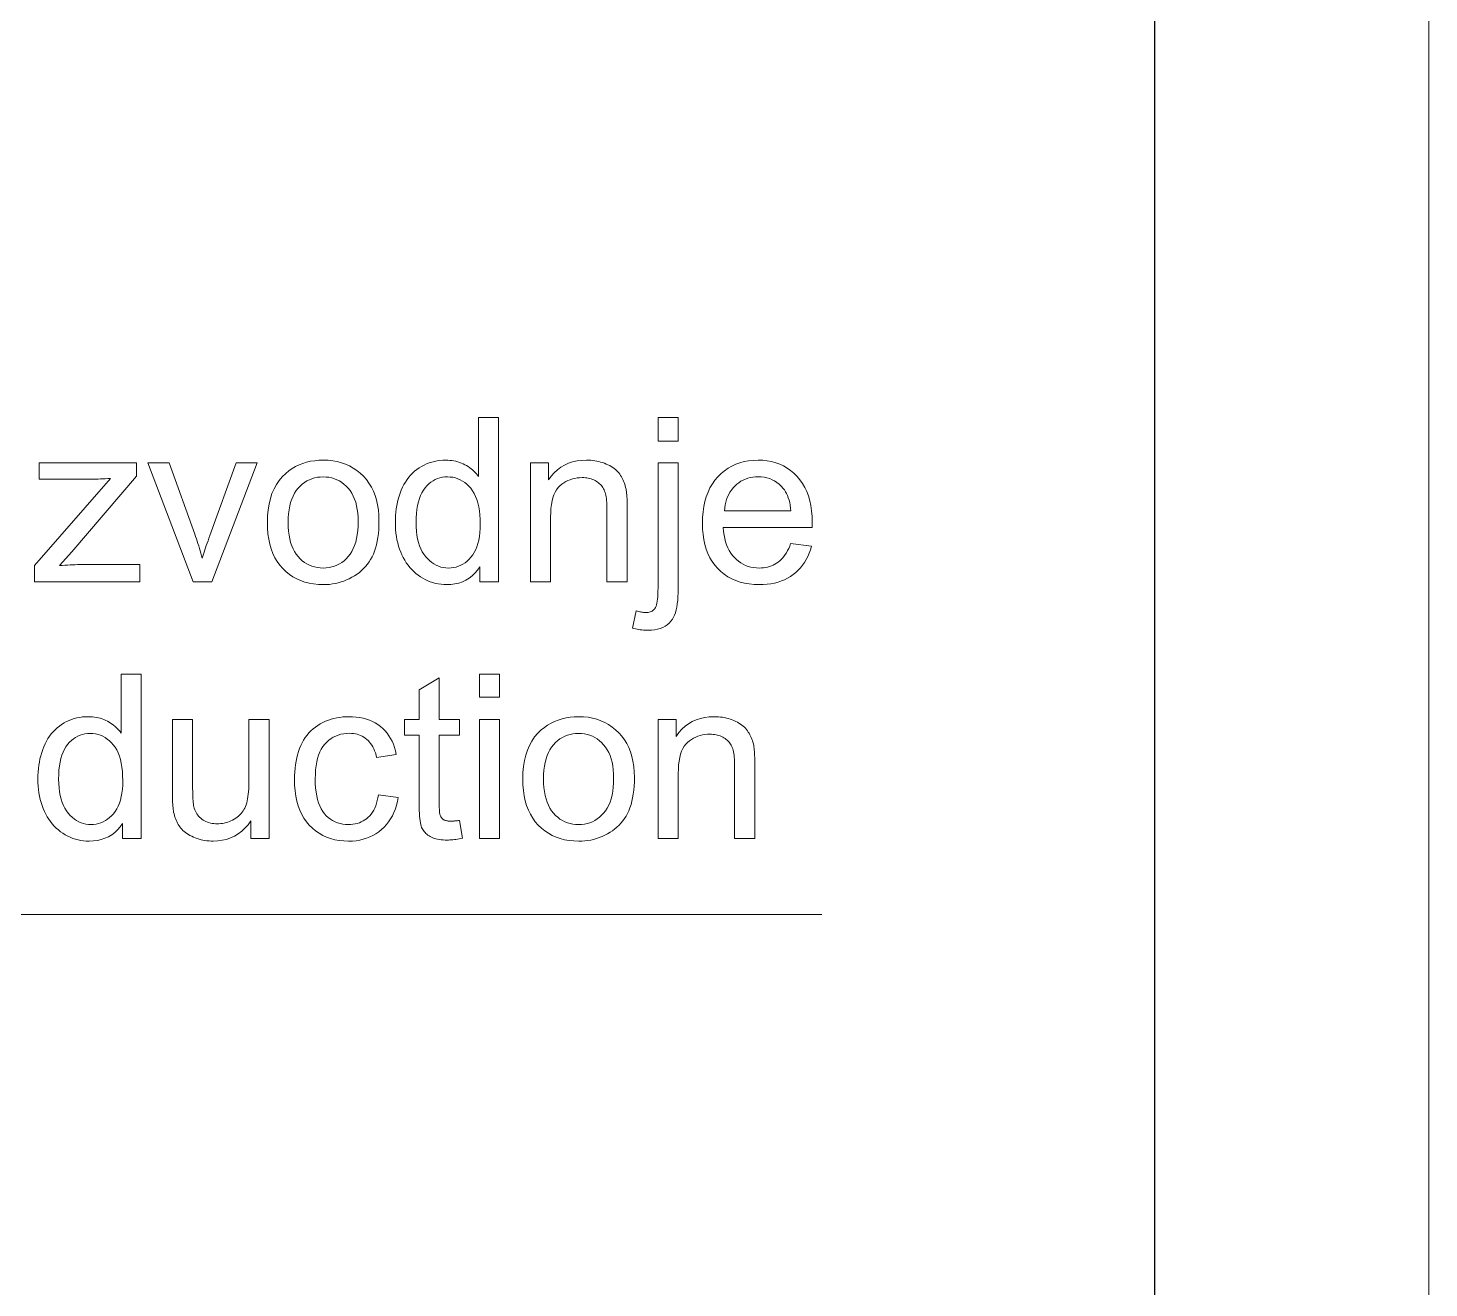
# Model space of a CAD drawing. Extents: x 0 to 297, y 0 to 420.
# Drawn here: x 271.44 to 297, y 98.59 to 121.58 of the extents above; entities that cross this region are included whole.
import ezdxf

# ---------------------------------------------------------------- set-up
doc = ezdxf.new("R2010")
doc.units = 0

msp = doc.modelspace()

# ---------------------------------------------------------------- linework, layer by layer
at = {"color": 7, "lineweight": 13}
msp.add_line((297, 0), (297, 420), dxfattribs=at)
at = {"color": 7, "lineweight": 30}
msp.add_line((292, 5), (292, 415), dxfattribs=at)
at = {"color": 7, "lineweight": 13}
msp.add_lwpolyline([(219.357, 144.521), (244.283, 105.405), (285.92, 105.405)], dxfattribs=at)
for points in [[(279.683, 111.475), (279.683, 111.749), (279.64, 111.688), (279.592, 111.633), (279.541, 111.584), (279.486, 111.542), (279.428, 111.507), (279.365, 111.478), (279.298, 111.455), (279.228, 111.439), (279.153, 111.429), (279.075, 111.426), (279.024, 111.427), (278.973, 111.432), (278.923, 111.439), (278.874, 111.449), (278.826, 111.462), (278.778, 111.478), (278.732, 111.496), (278.686, 111.518), (278.641, 111.542), (278.597, 111.569), (278.555, 111.599), (278.514, 111.631), (278.475, 111.665), (278.439, 111.702), (278.404, 111.741), (278.371, 111.782), (278.34, 111.825), (278.311, 111.871), (278.285, 111.919), (278.26, 111.969), (278.237, 112.021), (278.217, 112.075), (278.199, 112.13), (278.183, 112.187), (278.17, 112.245), (278.159, 112.305), (278.151, 112.366), (278.145, 112.429), (278.141, 112.494), (278.14, 112.56), (278.141, 112.624), (278.144, 112.687), (278.15, 112.749), (278.157, 112.81), (278.167, 112.87), (278.179, 112.928), (278.193, 112.986), (278.209, 113.042), (278.228, 113.096), (278.248, 113.15), (278.271, 113.202), (278.296, 113.251), (278.323, 113.298), (278.353, 113.342), (278.384, 113.384), (278.418, 113.424), (278.453, 113.46), (278.491, 113.495), (278.531, 113.527), (278.574, 113.556), (278.618, 113.583), (278.663, 113.607), (278.709, 113.628), (278.755, 113.647), (278.803, 113.662), (278.853, 113.675), (278.903, 113.685), (278.954, 113.692), (279.006, 113.696), (279.059, 113.697), (279.098, 113.697), (279.136, 113.694), (279.173, 113.69), (279.209, 113.684), (279.244, 113.677), (279.279, 113.668), (279.313, 113.657), (279.346, 113.644), (279.378, 113.63), (279.409, 113.615), (279.439, 113.598), (279.468, 113.579), (279.496, 113.56), (279.522, 113.54), (279.548, 113.519), (279.572, 113.497), (279.595, 113.474), (279.618, 113.45), (279.639, 113.425), (279.658, 113.399), (279.658, 114.475), (280.025, 114.475), (280.025, 111.475)], [(282.933, 114.047), (282.933, 114.475), (283.301, 114.475), (283.301, 114.047)], [(271.557, 111.475), (271.557, 111.774), (272.94, 113.362), (272.894, 113.36), (272.848, 113.357), (272.804, 113.356), (272.761, 113.354), (272.719, 113.353), (272.678, 113.352), (272.638, 113.351), (272.599, 113.35), (272.561, 113.35), (272.525, 113.35), (271.639, 113.35), (271.639, 113.648), (273.415, 113.648), (273.415, 113.405), (272.238, 112.026), (272.011, 111.774), (272.06, 111.777), (272.109, 111.781), (272.157, 111.783), (272.204, 111.786), (272.251, 111.788), (272.297, 111.789), (272.343, 111.791), (272.388, 111.792), (272.432, 111.792), (272.476, 111.792), (273.48, 111.792), (273.48, 111.475)], [(274.45, 111.475), (273.624, 113.648), (274.012, 113.648), (274.479, 112.347), (274.494, 112.305), (274.509, 112.262), (274.523, 112.219), (274.538, 112.176), (274.552, 112.132), (274.565, 112.088), (274.579, 112.044), (274.592, 111.999), (274.605, 111.954), (274.618, 111.909), (274.628, 111.944), (274.639, 111.98), (274.651, 112.018), (274.664, 112.058), (274.677, 112.098), (274.691, 112.14), (274.706, 112.184), (274.722, 112.228), (274.738, 112.275), (274.755, 112.322), (275.238, 113.648), (275.617, 113.648), (274.794, 111.475)], [(275.805, 112.562), (275.808, 112.679), (275.818, 112.791), (275.835, 112.896), (275.859, 112.995), (275.889, 113.087), (275.926, 113.173), (275.969, 113.253), (276.02, 113.327), (276.077, 113.395), (276.141, 113.456), (276.198, 113.502), (276.258, 113.543), (276.32, 113.579), (276.385, 113.611), (276.452, 113.637), (276.521, 113.659), (276.593, 113.676), (276.668, 113.688), (276.745, 113.695), (276.824, 113.697), (276.912, 113.695), (276.997, 113.686), (277.078, 113.671), (277.156, 113.65), (277.231, 113.624), (277.303, 113.592), (277.371, 113.554), (277.436, 113.51), (277.498, 113.46), (277.557, 113.404), (277.611, 113.343), (277.659, 113.277), (277.702, 113.207), (277.739, 113.133), (277.77, 113.054), (277.796, 112.971), (277.816, 112.883), (277.83, 112.791), (277.838, 112.694), (277.841, 112.592), (277.84, 112.51), (277.836, 112.432), (277.83, 112.357), (277.821, 112.285), (277.81, 112.218), (277.796, 112.153), (277.78, 112.093), (277.761, 112.036), (277.739, 111.982), (277.715, 111.932), (277.689, 111.885), (277.66, 111.841), (277.629, 111.798), (277.596, 111.757), (277.561, 111.719), (277.523, 111.683), (277.483, 111.648), (277.441, 111.617), (277.396, 111.587), (277.349, 111.559), (277.3, 111.534), (277.251, 111.511), (277.201, 111.491), (277.15, 111.474), (277.098, 111.459), (277.045, 111.447), (276.991, 111.438), (276.936, 111.431), (276.881, 111.427), (276.824, 111.426), (276.735, 111.429), (276.649, 111.438), (276.566, 111.452), (276.487, 111.473), (276.412, 111.499), (276.34, 111.531), (276.271, 111.569), (276.206, 111.613), (276.144, 111.663), (276.086, 111.719), (276.033, 111.78), (275.985, 111.846), (275.943, 111.917), (275.906, 111.994), (275.875, 112.076), (275.85, 112.163), (275.83, 112.255), (275.816, 112.352), (275.808, 112.454)], [(280.604, 111.475), (280.604, 113.648), (280.935, 113.648), (280.935, 113.339), (280.985, 113.407), (281.04, 113.468), (281.098, 113.522), (281.161, 113.569), (281.228, 113.608), (281.299, 113.64), (281.375, 113.665), (281.455, 113.683), (281.539, 113.694), (281.627, 113.697), (281.666, 113.697), (281.704, 113.695), (281.742, 113.691), (281.779, 113.686), (281.816, 113.68), (281.851, 113.672), (281.886, 113.663), (281.921, 113.652), (281.955, 113.64), (281.988, 113.627), (282.02, 113.612), (282.051, 113.597), (282.08, 113.581), (282.107, 113.563), (282.132, 113.545), (282.156, 113.526), (282.178, 113.506), (282.199, 113.486), (282.218, 113.464), (282.235, 113.442), (282.251, 113.418), (282.266, 113.394), (282.279, 113.369), (282.292, 113.343), (282.304, 113.316), (282.315, 113.289), (282.325, 113.26), (282.334, 113.231), (282.342, 113.201), (282.349, 113.17), (282.353, 113.148), (282.357, 113.122), (282.36, 113.094), (282.362, 113.063), (282.365, 113.029), (282.367, 112.991), (282.368, 112.951), (282.369, 112.908), (282.37, 112.861), (282.37, 112.811), (282.37, 111.475), (282.001, 111.475), (282.001, 112.797), (282.001, 112.841), (282, 112.883), (281.998, 112.922), (281.995, 112.959), (281.991, 112.994), (281.986, 113.026), (281.98, 113.057), (281.974, 113.085), (281.967, 113.11), (281.958, 113.134), (281.949, 113.156), (281.939, 113.177), (281.927, 113.197), (281.913, 113.216), (281.899, 113.234), (281.883, 113.251), (281.866, 113.268), (281.847, 113.283), (281.827, 113.298), (281.806, 113.312), (281.784, 113.324), (281.761, 113.336), (281.737, 113.346), (281.712, 113.354), (281.687, 113.362), (281.661, 113.368), (281.634, 113.372), (281.607, 113.376), (281.578, 113.378), (281.549, 113.378), (281.503, 113.377), (281.458, 113.372), (281.414, 113.365), (281.371, 113.354), (281.33, 113.341), (281.29, 113.324), (281.251, 113.305), (281.214, 113.283), (281.178, 113.257), (281.143, 113.229), (281.111, 113.196), (281.082, 113.158), (281.056, 113.115), (281.034, 113.066), (281.015, 113.012), (280.999, 112.953), (280.988, 112.888), (280.979, 112.818), (280.974, 112.743), (280.972, 112.662), (280.972, 111.475)], [(282.466, 110.632), (282.536, 110.945), (282.557, 110.94), (282.578, 110.935), (282.598, 110.93), (282.616, 110.927), (282.634, 110.924), (282.651, 110.921), (282.667, 110.919), (282.682, 110.918), (282.696, 110.917), (282.71, 110.916), (282.731, 110.917), (282.752, 110.919), (282.772, 110.923), (282.79, 110.928), (282.808, 110.935), (282.824, 110.943), (282.839, 110.953), (282.853, 110.964), (282.866, 110.977), (282.877, 110.991), (282.888, 111.008), (282.897, 111.03), (282.906, 111.056), (282.913, 111.087), (282.919, 111.122), (282.924, 111.161), (282.928, 111.205), (282.93, 111.254), (282.932, 111.307), (282.933, 111.365), (282.933, 113.648), (283.301, 113.648), (283.301, 111.356), (283.3, 111.279), (283.297, 111.206), (283.292, 111.138), (283.284, 111.075), (283.275, 111.016), (283.263, 110.963), (283.25, 110.914), (283.234, 110.871), (283.216, 110.832), (283.197, 110.798), (283.168, 110.759), (283.136, 110.724), (283.101, 110.693), (283.062, 110.667), (283.02, 110.644), (282.974, 110.626), (282.924, 110.612), (282.871, 110.601), (282.815, 110.595), (282.755, 110.593), (282.725, 110.593), (282.695, 110.595), (282.666, 110.597), (282.637, 110.599), (282.608, 110.603), (282.579, 110.607), (282.55, 110.612), (282.522, 110.618), (282.494, 110.625)], [(285.353, 112.175), (285.734, 112.128), (285.715, 112.063), (285.692, 112), (285.666, 111.941), (285.638, 111.885), (285.606, 111.832), (285.571, 111.781), (285.533, 111.734), (285.492, 111.69), (285.448, 111.648), (285.401, 111.61), (285.35, 111.575), (285.298, 111.544), (285.242, 111.516), (285.184, 111.492), (285.123, 111.472), (285.06, 111.455), (284.993, 111.443), (284.924, 111.433), (284.853, 111.428), (284.778, 111.426), (284.685, 111.429), (284.596, 111.438), (284.51, 111.452), (284.429, 111.473), (284.351, 111.499), (284.277, 111.532), (284.208, 111.57), (284.142, 111.614), (284.08, 111.664), (284.022, 111.72), (283.969, 111.781), (283.922, 111.847), (283.88, 111.917), (283.844, 111.992), (283.813, 112.072), (283.788, 112.157), (283.768, 112.247), (283.754, 112.341), (283.746, 112.44), (283.743, 112.543), (283.746, 112.651), (283.754, 112.753), (283.768, 112.85), (283.788, 112.943), (283.814, 113.03), (283.845, 113.113), (283.881, 113.191), (283.924, 113.264), (283.972, 113.332), (284.025, 113.395), (284.083, 113.452), (284.145, 113.504), (284.21, 113.549), (284.278, 113.588), (284.35, 113.622), (284.425, 113.649), (284.503, 113.67), (284.585, 113.685), (284.67, 113.694), (284.758, 113.697), (284.844, 113.695), (284.926, 113.686), (285.005, 113.671), (285.081, 113.65), (285.154, 113.623), (285.224, 113.591), (285.29, 113.552), (285.353, 113.508), (285.413, 113.457), (285.47, 113.401), (285.523, 113.339), (285.57, 113.272), (285.611, 113.201), (285.647, 113.125), (285.677, 113.044), (285.702, 112.958), (285.721, 112.867), (285.735, 112.771), (285.744, 112.671), (285.746, 112.566), (285.746, 112.559), (285.746, 112.551), (285.746, 112.543), (285.746, 112.534), (285.746, 112.525), (285.746, 112.515), (285.745, 112.504), (285.745, 112.492), (285.745, 112.48), (285.744, 112.468), (284.124, 112.468), (284.129, 112.398), (284.138, 112.331), (284.15, 112.268), (284.166, 112.208), (284.184, 112.151), (284.206, 112.098), (284.231, 112.048), (284.26, 112.002), (284.291, 111.959), (284.326, 111.919), (284.363, 111.883), (284.403, 111.851), (284.444, 111.822), (284.486, 111.797), (284.531, 111.776), (284.577, 111.759), (284.625, 111.746), (284.675, 111.736), (284.727, 111.731), (284.78, 111.729), (284.82, 111.73), (284.859, 111.733), (284.897, 111.738), (284.933, 111.746), (284.968, 111.755), (285.002, 111.767), (285.035, 111.781), (285.067, 111.797), (285.097, 111.815), (285.126, 111.835), (285.154, 111.858), (285.181, 111.883), (285.207, 111.911), (285.231, 111.941), (285.255, 111.973), (285.277, 112.009), (285.298, 112.046), (285.318, 112.087), (285.336, 112.13)], [(276.184, 112.562), (276.185, 112.48), (276.191, 112.403), (276.2, 112.33), (276.213, 112.261), (276.229, 112.197), (276.249, 112.136), (276.273, 112.08), (276.3, 112.028), (276.331, 111.98), (276.366, 111.937), (276.403, 111.897), (276.442, 111.862), (276.483, 111.831), (276.526, 111.804), (276.571, 111.781), (276.618, 111.762), (276.667, 111.748), (276.717, 111.737), (276.77, 111.731), (276.824, 111.729), (276.878, 111.731), (276.93, 111.737), (276.98, 111.748), (277.029, 111.762), (277.075, 111.781), (277.12, 111.804), (277.163, 111.831), (277.204, 111.862), (277.243, 111.898), (277.28, 111.938), (277.315, 111.982), (277.346, 112.03), (277.373, 112.083), (277.397, 112.14), (277.417, 112.201), (277.433, 112.267), (277.446, 112.337), (277.455, 112.412), (277.461, 112.491), (277.463, 112.574), (277.461, 112.653), (277.455, 112.727), (277.446, 112.798), (277.433, 112.865), (277.417, 112.928), (277.397, 112.987), (277.373, 113.043), (277.345, 113.094), (277.314, 113.141), (277.279, 113.185), (277.242, 113.224), (277.203, 113.26), (277.162, 113.291), (277.119, 113.318), (277.074, 113.341), (277.028, 113.359), (276.979, 113.374), (276.929, 113.384), (276.878, 113.39), (276.824, 113.393), (276.77, 113.39), (276.717, 113.384), (276.667, 113.374), (276.618, 113.359), (276.571, 113.341), (276.526, 113.318), (276.483, 113.291), (276.442, 113.26), (276.403, 113.225), (276.366, 113.186), (276.331, 113.142), (276.3, 113.095), (276.273, 113.043), (276.249, 112.987), (276.229, 112.926), (276.213, 112.862), (276.2, 112.793), (276.191, 112.72), (276.185, 112.643)], [(278.519, 112.56), (278.52, 112.478), (278.526, 112.401), (278.534, 112.328), (278.547, 112.259), (278.563, 112.195), (278.582, 112.135), (278.605, 112.079), (278.631, 112.027), (278.661, 111.979), (278.695, 111.936), (278.73, 111.896), (278.767, 111.861), (278.806, 111.83), (278.845, 111.803), (278.886, 111.781), (278.929, 111.762), (278.972, 111.747), (279.017, 111.737), (279.063, 111.731), (279.11, 111.729), (279.158, 111.731), (279.204, 111.737), (279.248, 111.747), (279.292, 111.76), (279.333, 111.778), (279.374, 111.8), (279.412, 111.826), (279.45, 111.855), (279.486, 111.889), (279.52, 111.926), (279.552, 111.968), (279.581, 112.014), (279.606, 112.064), (279.628, 112.118), (279.647, 112.176), (279.662, 112.238), (279.674, 112.305), (279.682, 112.375), (279.687, 112.45), (279.689, 112.529), (279.687, 112.616), (279.682, 112.698), (279.674, 112.775), (279.662, 112.848), (279.646, 112.916), (279.627, 112.979), (279.605, 113.037), (279.579, 113.091), (279.55, 113.14), (279.517, 113.184), (279.482, 113.223), (279.445, 113.259), (279.407, 113.29), (279.367, 113.317), (279.325, 113.34), (279.282, 113.359), (279.237, 113.374), (279.191, 113.384), (279.143, 113.39), (279.094, 113.393), (279.045, 113.391), (278.999, 113.385), (278.953, 113.375), (278.91, 113.36), (278.868, 113.342), (278.828, 113.32), (278.789, 113.294), (278.752, 113.264), (278.717, 113.23), (278.683, 113.192), (278.652, 113.15), (278.624, 113.103), (278.599, 113.051), (278.578, 112.995), (278.56, 112.934), (278.545, 112.868), (278.533, 112.798), (278.525, 112.723), (278.52, 112.644)], [(284.144, 112.77), (285.358, 112.77), (285.352, 112.824), (285.344, 112.875), (285.335, 112.923), (285.323, 112.968), (285.31, 113.01), (285.296, 113.05), (285.279, 113.087), (285.261, 113.121), (285.24, 113.153), (285.218, 113.182), (285.182, 113.222), (285.144, 113.258), (285.103, 113.29), (285.061, 113.318), (285.016, 113.341), (284.97, 113.361), (284.921, 113.375), (284.87, 113.386), (284.817, 113.392), (284.762, 113.395), (284.712, 113.393), (284.664, 113.388), (284.617, 113.379), (284.572, 113.367), (284.529, 113.352), (284.487, 113.333), (284.446, 113.311), (284.408, 113.286), (284.371, 113.257), (284.335, 113.225), (284.302, 113.19), (284.272, 113.152), (284.246, 113.113), (284.222, 113.071), (284.201, 113.026), (284.184, 112.98), (284.169, 112.931), (284.158, 112.88), (284.149, 112.826)], [(273.16, 106.793), (273.16, 107.067), (273.117, 107.006), (273.07, 106.951), (273.019, 106.902), (272.964, 106.86), (272.905, 106.825), (272.842, 106.796), (272.775, 106.773), (272.705, 106.757), (272.631, 106.747), (272.552, 106.744), (272.501, 106.745), (272.45, 106.75), (272.4, 106.757), (272.351, 106.767), (272.303, 106.78), (272.256, 106.795), (272.209, 106.814), (272.163, 106.836), (272.118, 106.86), (272.074, 106.887), (272.032, 106.917), (271.991, 106.949), (271.953, 106.983), (271.916, 107.02), (271.881, 107.059), (271.848, 107.1), (271.817, 107.143), (271.789, 107.189), (271.762, 107.237), (271.737, 107.287), (271.714, 107.339), (271.694, 107.393), (271.676, 107.448), (271.66, 107.505), (271.647, 107.563), (271.636, 107.623), (271.628, 107.684), (271.622, 107.747), (271.618, 107.812), (271.617, 107.878), (271.618, 107.942), (271.621, 108.005), (271.627, 108.067), (271.634, 108.128), (271.644, 108.188), (271.656, 108.246), (271.67, 108.303), (271.687, 108.36), (271.705, 108.414), (271.726, 108.468), (271.748, 108.52), (271.773, 108.569), (271.8, 108.616), (271.83, 108.66), (271.861, 108.702), (271.895, 108.741), (271.931, 108.778), (271.969, 108.813), (272.009, 108.845), (272.051, 108.874), (272.095, 108.901), (272.14, 108.925), (272.186, 108.946), (272.233, 108.965), (272.281, 108.98), (272.33, 108.993), (272.38, 109.003), (272.431, 109.01), (272.483, 109.014), (272.536, 109.015), (272.575, 109.015), (272.613, 109.012), (272.65, 109.008), (272.686, 109.002), (272.722, 108.995), (272.756, 108.986), (272.79, 108.975), (272.823, 108.962), (272.855, 108.948), (272.886, 108.932), (272.916, 108.915), (272.945, 108.897), (272.973, 108.878), (272.999, 108.858), (273.025, 108.837), (273.049, 108.815), (273.073, 108.792), (273.095, 108.768), (273.116, 108.743), (273.136, 108.717), (273.136, 109.793), (273.502, 109.793), (273.502, 106.793)], [(279.311, 107.122), (279.365, 106.797), (279.334, 106.791), (279.304, 106.785), (279.274, 106.78), (279.246, 106.776), (279.217, 106.773), (279.19, 106.77), (279.163, 106.767), (279.137, 106.766), (279.111, 106.765), (279.086, 106.764), (279.047, 106.765), (279.01, 106.767), (278.974, 106.77), (278.94, 106.774), (278.908, 106.78), (278.878, 106.787), (278.85, 106.795), (278.823, 106.805), (278.798, 106.816), (278.775, 106.828), (278.754, 106.841), (278.734, 106.855), (278.715, 106.869), (278.697, 106.885), (278.681, 106.901), (278.666, 106.918), (278.653, 106.936), (278.64, 106.955), (278.629, 106.974), (278.62, 106.995), (278.611, 107.017), (278.604, 107.045), (278.597, 107.077), (278.591, 107.114), (278.586, 107.155), (278.582, 107.201), (278.579, 107.251), (278.577, 107.306), (278.575, 107.365), (278.575, 107.429), (278.575, 108.68), (278.305, 108.68), (278.305, 108.966), (278.575, 108.966), (278.575, 109.504), (278.941, 109.725), (278.941, 108.966), (279.311, 108.966), (279.311, 108.68), (278.941, 108.68), (278.941, 107.409), (278.941, 107.379), (278.942, 107.35), (278.943, 107.325), (278.944, 107.301), (278.946, 107.279), (278.948, 107.26), (278.951, 107.243), (278.954, 107.229), (278.957, 107.216), (278.961, 107.206), (278.965, 107.198), (278.969, 107.189), (278.974, 107.181), (278.98, 107.173), (278.986, 107.166), (278.993, 107.159), (279, 107.152), (279.007, 107.146), (279.015, 107.14), (279.024, 107.135), (279.033, 107.13), (279.043, 107.125), (279.054, 107.121), (279.065, 107.118), (279.077, 107.115), (279.09, 107.112), (279.104, 107.111), (279.119, 107.109), (279.134, 107.108), (279.15, 107.108), (279.163, 107.108), (279.176, 107.109), (279.19, 107.109), (279.205, 107.11), (279.221, 107.112), (279.238, 107.113), (279.255, 107.115), (279.273, 107.117), (279.292, 107.12)], [(279.674, 109.369), (279.674, 109.793), (280.042, 109.793), (280.042, 109.369)], [(275.505, 106.793), (275.505, 107.112), (275.453, 107.042), (275.396, 106.98), (275.337, 106.924), (275.273, 106.876), (275.206, 106.836), (275.135, 106.803), (275.061, 106.777), (274.983, 106.759), (274.901, 106.748), (274.816, 106.744), (274.777, 106.745), (274.74, 106.747), (274.702, 106.75), (274.666, 106.756), (274.63, 106.762), (274.594, 106.77), (274.559, 106.78), (274.524, 106.791), (274.49, 106.804), (274.456, 106.818), (274.424, 106.833), (274.393, 106.849), (274.364, 106.865), (274.337, 106.883), (274.311, 106.901), (274.287, 106.92), (274.265, 106.939), (274.245, 106.96), (274.226, 106.981), (274.209, 107.003), (274.193, 107.026), (274.178, 107.049), (274.165, 107.074), (274.152, 107.1), (274.14, 107.127), (274.129, 107.155), (274.119, 107.183), (274.11, 107.213), (274.102, 107.244), (274.095, 107.276), (274.091, 107.299), (274.087, 107.324), (274.084, 107.352), (274.081, 107.383), (274.078, 107.416), (274.076, 107.452), (274.075, 107.49), (274.074, 107.531), (274.073, 107.574), (274.073, 107.62), (274.073, 108.966), (274.441, 108.966), (274.441, 107.761), (274.441, 107.705), (274.442, 107.653), (274.443, 107.605), (274.445, 107.56), (274.447, 107.519), (274.449, 107.482), (274.452, 107.449), (274.456, 107.42), (274.459, 107.394), (274.464, 107.372), (274.471, 107.344), (274.481, 107.316), (274.491, 107.291), (274.504, 107.266), (274.518, 107.242), (274.533, 107.22), (274.55, 107.199), (274.569, 107.18), (274.589, 107.161), (274.611, 107.144), (274.634, 107.128), (274.658, 107.114), (274.683, 107.102), (274.71, 107.091), (274.737, 107.082), (274.765, 107.074), (274.795, 107.069), (274.825, 107.064), (274.857, 107.062), (274.889, 107.061), (274.922, 107.062), (274.955, 107.064), (274.987, 107.069), (275.019, 107.075), (275.05, 107.082), (275.081, 107.092), (275.111, 107.103), (275.141, 107.115), (275.171, 107.13), (275.2, 107.146), (275.229, 107.164), (275.255, 107.182), (275.28, 107.202), (275.303, 107.224), (275.324, 107.246), (275.344, 107.27), (275.362, 107.295), (275.378, 107.321), (275.393, 107.349), (275.406, 107.377), (275.417, 107.408), (275.428, 107.441), (275.437, 107.477), (275.445, 107.515), (275.451, 107.557), (275.457, 107.6), (275.461, 107.647), (275.464, 107.696), (275.466, 107.747), (275.466, 107.802), (275.466, 108.966), (275.835, 108.966), (275.835, 106.793)], [(277.83, 107.589), (278.192, 107.542), (278.178, 107.469), (278.161, 107.399), (278.14, 107.332), (278.115, 107.268), (278.086, 107.208), (278.054, 107.151), (278.018, 107.097), (277.979, 107.047), (277.935, 107), (277.888, 106.956), (277.838, 106.915), (277.786, 106.879), (277.731, 106.848), (277.675, 106.82), (277.616, 106.797), (277.555, 106.778), (277.491, 106.763), (277.426, 106.752), (277.358, 106.746), (277.288, 106.744), (277.2, 106.747), (277.116, 106.756), (277.036, 106.77), (276.959, 106.791), (276.885, 106.817), (276.815, 106.849), (276.749, 106.887), (276.686, 106.93), (276.626, 106.98), (276.57, 107.035), (276.519, 107.096), (276.473, 107.162), (276.432, 107.233), (276.397, 107.309), (276.367, 107.39), (276.343, 107.476), (276.324, 107.568), (276.31, 107.664), (276.302, 107.765), (276.299, 107.871), (276.3, 107.941), (276.304, 108.009), (276.31, 108.075), (276.318, 108.139), (276.328, 108.201), (276.341, 108.262), (276.356, 108.321), (276.374, 108.378), (276.394, 108.434), (276.416, 108.487), (276.44, 108.539), (276.467, 108.588), (276.497, 108.634), (276.529, 108.677), (276.563, 108.718), (276.6, 108.757), (276.639, 108.792), (276.68, 108.825), (276.724, 108.856), (276.771, 108.883), (276.819, 108.908), (276.868, 108.931), (276.918, 108.951), (276.968, 108.968), (277.02, 108.982), (277.072, 108.994), (277.125, 109.003), (277.179, 109.01), (277.234, 109.014), (277.29, 109.015), (277.359, 109.014), (277.426, 109.008), (277.49, 108.999), (277.552, 108.987), (277.611, 108.971), (277.668, 108.951), (277.722, 108.928), (277.774, 108.901), (277.823, 108.87), (277.869, 108.836), (277.912, 108.799), (277.952, 108.759), (277.989, 108.715), (278.023, 108.669), (278.053, 108.62), (278.081, 108.567), (278.105, 108.512), (278.125, 108.454), (278.143, 108.392), (278.157, 108.328), (277.799, 108.273), (277.788, 108.315), (277.776, 108.356), (277.761, 108.394), (277.746, 108.43), (277.728, 108.464), (277.709, 108.496), (277.689, 108.526), (277.667, 108.553), (277.643, 108.579), (277.618, 108.602), (277.592, 108.623), (277.564, 108.642), (277.535, 108.658), (277.505, 108.673), (277.475, 108.685), (277.443, 108.695), (277.41, 108.703), (277.375, 108.708), (277.34, 108.711), (277.304, 108.712), (277.249, 108.71), (277.197, 108.704), (277.146, 108.695), (277.098, 108.681), (277.052, 108.663), (277.008, 108.641), (276.966, 108.615), (276.926, 108.585), (276.888, 108.551), (276.852, 108.513), (276.819, 108.471), (276.789, 108.424), (276.763, 108.372), (276.74, 108.316), (276.721, 108.255), (276.706, 108.19), (276.693, 108.12), (276.685, 108.045), (276.68, 107.966), (276.678, 107.882), (276.679, 107.796), (276.685, 107.716), (276.693, 107.64), (276.705, 107.57), (276.72, 107.504), (276.738, 107.442), (276.76, 107.386), (276.785, 107.334), (276.814, 107.287), (276.846, 107.245), (276.88, 107.208), (276.917, 107.174), (276.956, 107.144), (276.996, 107.118), (277.039, 107.096), (277.084, 107.078), (277.131, 107.065), (277.18, 107.055), (277.231, 107.049), (277.284, 107.047), (277.326, 107.048), (277.367, 107.052), (277.407, 107.059), (277.446, 107.068), (277.483, 107.08), (277.518, 107.095), (277.552, 107.112), (277.585, 107.132), (277.616, 107.154), (277.646, 107.18), (277.674, 107.208), (277.7, 107.239), (277.723, 107.272), (277.745, 107.309), (277.764, 107.349), (277.782, 107.391), (277.797, 107.436), (277.81, 107.484), (277.821, 107.535)], [(279.674, 106.793), (279.674, 108.966), (280.042, 108.966), (280.042, 106.793)], [(280.466, 107.88), (280.469, 107.997), (280.479, 108.109), (280.496, 108.214), (280.519, 108.312), (280.55, 108.405), (280.586, 108.491), (280.63, 108.571), (280.68, 108.645), (280.738, 108.713), (280.801, 108.774), (280.859, 108.82), (280.918, 108.861), (280.981, 108.897), (281.045, 108.928), (281.112, 108.955), (281.182, 108.977), (281.254, 108.994), (281.328, 109.006), (281.405, 109.013), (281.485, 109.015), (281.573, 109.012), (281.657, 109.004), (281.739, 108.989), (281.817, 108.968), (281.892, 108.942), (281.964, 108.91), (282.032, 108.871), (282.097, 108.827), (282.159, 108.777), (282.217, 108.722), (282.271, 108.661), (282.32, 108.595), (282.362, 108.525), (282.399, 108.451), (282.431, 108.372), (282.456, 108.289), (282.476, 108.201), (282.49, 108.108), (282.499, 108.012), (282.502, 107.91), (282.501, 107.828), (282.497, 107.75), (282.49, 107.675), (282.482, 107.603), (282.47, 107.536), (282.457, 107.471), (282.44, 107.411), (282.421, 107.354), (282.4, 107.3), (282.376, 107.25), (282.35, 107.203), (282.321, 107.158), (282.29, 107.116), (282.257, 107.075), (282.221, 107.037), (282.184, 107), (282.144, 106.966), (282.101, 106.934), (282.057, 106.905), (282.01, 106.877), (281.961, 106.852), (281.912, 106.829), (281.861, 106.809), (281.81, 106.792), (281.758, 106.777), (281.705, 106.765), (281.651, 106.756), (281.597, 106.749), (281.541, 106.745), (281.485, 106.744), (281.395, 106.747), (281.309, 106.756), (281.227, 106.77), (281.148, 106.791), (281.072, 106.817), (281, 106.849), (280.932, 106.887), (280.867, 106.931), (280.805, 106.981), (280.747, 107.036), (280.694, 107.098), (280.646, 107.164), (280.604, 107.235), (280.567, 107.312), (280.536, 107.394), (280.511, 107.48), (280.491, 107.573), (280.477, 107.67), (280.468, 107.772)], [(282.934, 106.793), (282.934, 108.966), (283.265, 108.966), (283.265, 108.657), (283.315, 108.725), (283.369, 108.786), (283.428, 108.84), (283.491, 108.886), (283.558, 108.926), (283.629, 108.958), (283.705, 108.983), (283.784, 109.001), (283.868, 109.012), (283.957, 109.015), (283.996, 109.015), (284.034, 109.013), (284.072, 109.009), (284.109, 109.004), (284.145, 108.998), (284.181, 108.99), (284.216, 108.981), (284.251, 108.97), (284.285, 108.958), (284.318, 108.945), (284.35, 108.93), (284.381, 108.915), (284.409, 108.898), (284.437, 108.881), (284.462, 108.863), (284.486, 108.844), (284.508, 108.824), (284.529, 108.804), (284.547, 108.782), (284.565, 108.76), (284.58, 108.736), (284.595, 108.712), (284.609, 108.687), (284.622, 108.661), (284.634, 108.634), (284.645, 108.607), (284.655, 108.578), (284.664, 108.549), (284.672, 108.518), (284.679, 108.487), (284.683, 108.465), (284.687, 108.44), (284.69, 108.412), (284.692, 108.381), (284.695, 108.347), (284.696, 108.309), (284.698, 108.269), (284.699, 108.225), (284.699, 108.179), (284.7, 108.129), (284.7, 106.793), (284.331, 106.793), (284.331, 108.115), (284.331, 108.159), (284.33, 108.2), (284.327, 108.24), (284.324, 108.277), (284.321, 108.312), (284.316, 108.344), (284.31, 108.374), (284.304, 108.402), (284.296, 108.428), (284.288, 108.452), (284.279, 108.473), (284.268, 108.494), (284.257, 108.514), (284.243, 108.534), (284.229, 108.552), (284.213, 108.569), (284.196, 108.586), (284.177, 108.601), (284.157, 108.616), (284.136, 108.63), (284.114, 108.642), (284.091, 108.654), (284.067, 108.664), (284.042, 108.672), (284.017, 108.679), (283.991, 108.685), (283.964, 108.69), (283.936, 108.693), (283.908, 108.695), (283.879, 108.696), (283.833, 108.695), (283.787, 108.69), (283.744, 108.683), (283.701, 108.672), (283.66, 108.659), (283.62, 108.642), (283.581, 108.623), (283.544, 108.601), (283.508, 108.575), (283.473, 108.547), (283.44, 108.514), (283.411, 108.476), (283.386, 108.433), (283.363, 108.384), (283.345, 108.33), (283.329, 108.271), (283.317, 108.206), (283.309, 108.136), (283.304, 108.061), (283.302, 107.98), (283.302, 106.793)], [(271.996, 107.878), (271.997, 107.796), (272.003, 107.719), (272.012, 107.646), (272.024, 107.577), (272.04, 107.513), (272.059, 107.452), (272.082, 107.396), (272.108, 107.345), (272.138, 107.297), (272.172, 107.253), (272.207, 107.214), (272.245, 107.179), (272.283, 107.148), (272.323, 107.121), (272.364, 107.098), (272.406, 107.08), (272.449, 107.065), (272.494, 107.055), (272.54, 107.049), (272.587, 107.047), (272.635, 107.049), (272.681, 107.055), (272.725, 107.064), (272.769, 107.078), (272.81, 107.096), (272.851, 107.118), (272.89, 107.143), (272.927, 107.173), (272.963, 107.207), (272.997, 107.244), (273.029, 107.286), (273.058, 107.331), (273.083, 107.381), (273.105, 107.435), (273.124, 107.494), (273.139, 107.556), (273.151, 107.622), (273.159, 107.693), (273.165, 107.768), (273.166, 107.847), (273.164, 107.934), (273.159, 108.016), (273.151, 108.093), (273.139, 108.166), (273.123, 108.234), (273.104, 108.297), (273.082, 108.355), (273.056, 108.409), (273.027, 108.458), (272.994, 108.502), (272.959, 108.541), (272.922, 108.577), (272.884, 108.608), (272.844, 108.635), (272.802, 108.658), (272.759, 108.677), (272.715, 108.692), (272.668, 108.702), (272.62, 108.708), (272.571, 108.71), (272.522, 108.708), (272.476, 108.702), (272.431, 108.692), (272.387, 108.678), (272.345, 108.66), (272.305, 108.638), (272.267, 108.612), (272.23, 108.582), (272.194, 108.548), (272.16, 108.51), (272.129, 108.467), (272.101, 108.42), (272.076, 108.369), (272.055, 108.312), (272.037, 108.252), (272.022, 108.186), (272.01, 108.116), (272.002, 108.041), (271.997, 107.962)], [(280.844, 107.88), (280.846, 107.798), (280.852, 107.721), (280.861, 107.648), (280.873, 107.579), (280.89, 107.515), (280.91, 107.454), (280.934, 107.398), (280.961, 107.346), (280.992, 107.298), (281.026, 107.254), (281.064, 107.215), (281.103, 107.18), (281.144, 107.148), (281.187, 107.121), (281.232, 107.099), (281.279, 107.08), (281.327, 107.065), (281.378, 107.055), (281.43, 107.049), (281.485, 107.047), (281.539, 107.049), (281.591, 107.055), (281.641, 107.066), (281.689, 107.08), (281.736, 107.099), (281.781, 107.122), (281.824, 107.149), (281.865, 107.18), (281.904, 107.216), (281.941, 107.255), (281.976, 107.299), (282.007, 107.348), (282.034, 107.4), (282.058, 107.457), (282.078, 107.519), (282.094, 107.585), (282.107, 107.655), (282.116, 107.73), (282.121, 107.809), (282.123, 107.892), (282.121, 107.971), (282.116, 108.045), (282.107, 108.116), (282.094, 108.183), (282.077, 108.246), (282.057, 108.305), (282.034, 108.361), (282.006, 108.412), (281.975, 108.459), (281.94, 108.503), (281.903, 108.542), (281.863, 108.577), (281.822, 108.609), (281.779, 108.636), (281.735, 108.659), (281.688, 108.677), (281.64, 108.692), (281.59, 108.702), (281.538, 108.708), (281.485, 108.71), (281.43, 108.708), (281.378, 108.702), (281.327, 108.692), (281.279, 108.677), (281.232, 108.659), (281.187, 108.636), (281.144, 108.609), (281.103, 108.578), (281.064, 108.543), (281.026, 108.504), (280.992, 108.46), (280.961, 108.413), (280.934, 108.361), (280.91, 108.305), (280.89, 108.244), (280.873, 108.18), (280.861, 108.111), (280.852, 108.038), (280.846, 107.961)]]:
    msp.add_lwpolyline(points, close=True, dxfattribs=at)

doc.saveas('drawing.dxf')
